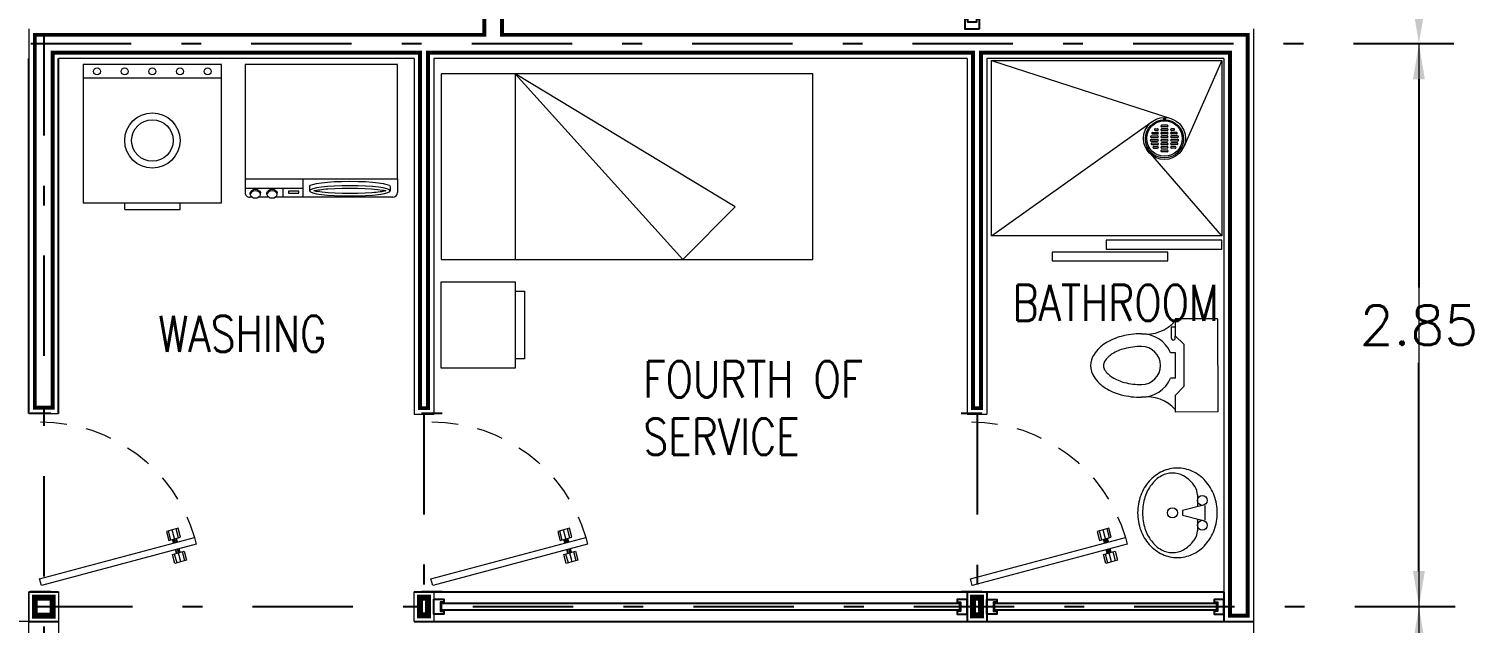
# Model space of a CAD drawing. Header units: millimetres. Extents: x 246.6 to 325.5, y -2 to 41.7.
# Drawn here: x 258.09 to 265.41, y 20.89 to 23.9 of the extents above; entities that cross this region are included whole.
import ezdxf

# ---------------------------------------------------------------- set-up
doc = ezdxf.new("R2010")
doc.units = ezdxf.units.MM
doc.header["$LTSCALE"] = 0.05
doc.header["$PDMODE"] = 35
for name, pattern in [('DASHDOT', [25.399999999999995, 12.7, -6.349999999999998, 0, -6.349999999999998]), ('DASHED', [19.049999999999997, 12.7, -6.349999999999998]), ('DASHED2', [9.524999999999995, 6.349999999999998, -3.174999999999998])]:
    doc.linetypes.add(name, pattern=pattern)
for name, color, linetype in [('Aluminio', 254, 'Continuous'), ('Cancel_1', 163, 'Continuous'), ('EJES', 1, 'DASHDOT'), ('LINEAS', 9, 'Continuous'), ('muro', 7, 'Continuous')]:
    doc.layers.add(name, color=color, linetype=linetype)
for name, color, linetype, lineweight in [('MUEBLES', 175, 'Continuous', 13), ('MUROS', 7, 'Continuous', 18), ('PUERTAS', 175, 'Continuous', 9), ('VOLADOS', 6, 'DASHED2', 15)]:
    doc.layers.add(name, color=color, linetype=linetype, lineweight=lineweight)
doc.styles.add('ATT', font='txt')
doc.styles.add('ROMANS', font='romans.shx', dxfattribs={"height": 0.2})
doc.dimstyles.get("Standard").update_dxf_attribs({"dimtxt": 0.2, "dimasz": 0.18, "dimexe": 0.18, "dimexo": 0.0625, "dimgap": 0.09, "dimtad": 0, "dimtih": 1, "dimtoh": 1, "dimzin": 0, "dimdsep": 46, "dimtxsty": 'ROMANS', "dimcen": 0.09, "dimclrd": 3, "dimclrt": 256, "dimadec": 0, "dimazin": 0, "dimtfac": 1, "dimtofl": 0, "dimtmove": 0, "dimatfit": 3, "dimfxl": 0, "dimtolj": 1, "dimtzin": 0, "dimarcsym": 0})

# ---------------------------------------------------------------- blocks, each defined once
blk = doc.blocks.new('Puerta_86 cm')
at = {"layer": 'LINEAS'}
for p, q in [((-237.9472040332324, 215.2072482401332), (-237.9472040332324, 215.1072482401332)), ((-237.0872040332325, 215.2072482401332), (-237.0872040332325, 215.1072482401332))]:
    blk.add_line(p, q, dxfattribs=at)
at = {"layer": 'PUERTAS'}
for p, q in [((-237.8020445807231, 215.8339827997744), (-237.7413406709745, 215.817717236179)), ((-237.7088207193234, 215.8090035413958), (-237.6481168095749, 215.7927379778005))]:
    blk.add_line(p, q, dxfattribs=at)
for points in [[(-237.6842994987902, 215.9005179822894), (-237.7168194504414, 215.9092316770723), (-237.9171453913508, 215.1616050875246), (-237.8846254396997, 215.1528913927418)], [(-237.7511393369734, 215.8505240136803), (-237.7944992725083, 215.8621422733907), (-237.8095898889382, 215.8058233261571), (-237.7662299534033, 215.7942050664466)], [(-237.6839314368942, 215.8325157111286), (-237.6405715013595, 215.8208974514175), (-237.6556621177901, 215.7645785041841), (-237.6990220533248, 215.7761967638951)]]:
    blk.add_lwpolyline(points, close=True, dxfattribs=at)
for points in [[(-237.7639005819974, 215.8028983988827), (-237.8072605175322, 215.8145166585937)], [(-237.7968286439136, 215.853448940954), (-237.7534687083789, 215.841830681243)], [(-237.7611997479267, 215.8129780488578), (-237.7438557737127, 215.8083307449737)], [(-237.7605009365049, 215.8155860485889), (-237.743156962291, 215.8109387447046)], [(-237.7568683538718, 215.8291430315381), (-237.7395243796579, 215.8244957276539)], [(-237.75616954245, 215.8317510312691), (-237.7388255682361, 215.8271037273849)], [(-237.7113358220615, 215.7996170501909), (-237.6939918478478, 215.7949697463068)], [(-237.7106370106398, 215.8022250499219), (-237.693293036426, 215.7975777460376)], [(-237.7070044280067, 215.8157820328711), (-237.6896604537928, 215.8111347289869)], [(-237.7063056165849, 215.8183900326021), (-237.688961642371, 215.8137427287179)], [(-237.6862608083002, 215.823822378692), (-237.6429008727655, 215.8122041189809)], [(-237.653332746384, 215.7732718366207), (-237.6966926819188, 215.7848900963316)]]:
    blk.add_lwpolyline(points, dxfattribs=at)
at = {"layer": 'PUERTAS', "linetype": 'DASHED', "ltscale": 0.2}
blk.add_arc((-237.9008854155252, 215.1572482401332), 0.77400000000002, 0, 73.75378770183711, dxfattribs=at)
blk = doc.blocks.new('15PTOI11')
for p, q in [((0, -11), (0, 11)), ((0, 11), (10, 11)), ((10, 11), (10, 7)), ((8, 5), (10, 7)), ((8, -5), (8, 5)), ((10, 3), (10, -3)), ((10, 3), (11.12613600000009, 3)), ((10, -3), (11.12613600000009, -3)), ((8, -5), (10, -7)), ((10, -6.5), (10, -7)), ((11, -9), (11, -6.5)), ((10, -11), (10, -7)), ((10, -9), (11, -9)), ((0, -11), (10, -11))]:
    blk.add_line(p, q)
for points in [[(18, -7.5, 0.063415), (22.79542699999991, -6.889336999999998, 0.076468), (26.48528099999999, -5.303301000000003, 0.107136), (29.197945, -2.662065000000011, 0.147373), (30, 0, 0.147373), (29.197945, 2.662064999999997, 0.107136), (26.48528099999999, 5.303301000000003, 0.076468), (22.79542699999991, 6.889336999999998, 0.063415), (18, 7.5, 0.063415)], [(18, -4.5, 0.063415), (22.04356299999995, -3.98508199999999, 0.076468), (24.89528499999995, -2.759306000000009, 0.107136), (26.69727399999999, -1.004766000000002, 0.147373), (27, 0, 0.147373), (26.69727399999999, 1.004766000000002, 0.107136), (24.89528499999995, 2.759306000000009, 0.076468), (22.04356299999995, 3.98508199999999, 0.063415), (18, 4.5, 0.063415)]]:
    blk.add_lwpolyline(points, format="xyb")
for centre, radius, start, end in [((16.77941199999998, 16.411765), 8.994963999999998, 221.088993, 277.798917), ((18, 0), 7.5, 90, 156.421822), ((18, 0), 4.5, 90, 270), ((18, 0), 7.5, 203.578178, 270), ((10.5, -6.5), 0.5, 0, 180), ((16.77941199999998, -16.411765), 8.994963999999998, 82.20108299999997, 138.911007)]:
    blk.add_arc(centre, radius, start, end)
at = {"style": 'ATT'}
for tag, p, flags in [('ITEM', (0, -22.5), 3), ('ROOM_NUMBER', (0, -31.5), 1)]:
    blk.add_attdef(tag, p, '', height=6, dxfattribs=dict(at, flags=flags))
blk = doc.blocks.new('WC')
at = {"xscale": 0.024, "yscale": 0.024, "zscale": 0.024}
blk.add_blockref('15PTOI11', (0, 0.264), dxfattribs=at)
blk = doc.blocks.new('15PLAV04')
for p, q in [((4, 1.25), (4, 3.635322999999998)), ((2.5, -1.5), (2.5, 1.5)), ((7, 0.5), (3, 1.5)), ((7, -0.5), (7, 0.5)), ((3, -1.5), (7, -0.5)), ((4, -3.628449000000002), (4, -1.25))]:
    blk.add_line(p, q)
blk.add_lwpolyline([(8, 9, 0.109452), (4.986152000000004, 8.332257999999996, 0.102376), (2.34314599999999, 6.363961000000002, 0.093737), (0.6223129999999629, 3.491318999999991, 0.088426), (0, 0, 0.088426), (0.6223129999999629, -3.491318999999991, 0.093737), (2.34314599999999, -6.363961000000002, 0.102376), (4.986152000000004, -8.332257999999996, 0.109452), (8, -9, 0.109452), (11.01384799999999, -8.332257999999996, 0.102376), (13.65685400000001, -6.363961000000002, 0.093737), (15.37768700000003, -3.491318999999991, 0.088426), (16, 0, 0.088426), (15.37768700000003, 3.491318999999991, 0.093737), (13.65685400000001, 6.363961000000002, 0.102376), (11.01384799999999, 8.332257999999996, 0.109452)], format="xyb", close=True)
for centre in [(3, 2.5), (9, 0), (3, -2.5)]:
    blk.add_circle(centre, 1)
for centre, radius, start, end in [((9.915842999999997, 1.787992000000001), 6.448104999999999, 118.911201, 143.1301020000003), ((9, 3.446271999999993), 4.553727999999998, 90, 118.911201), ((9, 3.446271999999993), 4.553727999999998, 61.0887989999999, 90), ((8.084157000000003, 1.787992000000001), 6.448104999999999, 36.86989799999964, 61.0887989999999), ((7, 3.635322999999998), 3, 146.09549, 180), ((11.35803499999997, 0.7063469999999941), 8.250844999999998, 143.1301020000003, 146.09549), ((6.641965000000027, 0.7063469999999941), 8.250844999999998, 17.25793900000027, 36.86989799999964), ((4.368267000000003, 0), 10.631733, 0, 17.25793900000027), ((4.368267000000003, 0), 10.631733, 342.7420609999998, 0), ((7, -3.628449000000002), 3, 180, 212.2598079999997), ((9.915842999999997, -1.787992000000001), 6.448104999999999, 212.2598079999997, 241.0887989999999), ((8.084157000000003, -1.787992000000001), 6.448104999999999, 298.9112010000001, 323.1301020000004), ((6.641965000000027, -0.7063469999999941), 8.250844999999998, 323.1301020000004, 342.7420609999998), ((9, -3.446271999999993), 4.553727999999998, 241.0887989999999, 270), ((9, -3.446271999999993), 4.553727999999998, 270, 298.9112010000001)]:
    blk.add_arc(centre, radius, start, end)
at = {"style": 'ATT'}
for tag, p, flags in [('ITEM', (0, -17.5), 3), ('ROOM_NUMBER', (0, -26.5), 1)]:
    blk.add_attdef(tag, p, '', height=6, dxfattribs=dict(at, flags=flags))
blk = doc.blocks.new('LAVADORA 2011')
at = {"layer": 'MUEBLES'}
for p, q in [((2.154028903493639, 2.197595927357916), (2.225995963044709, 2.197595927357916)), ((2.193430893823233, 2.158853899211202), (2.2168667591759, 2.158853899211202)), ((2.250995963044715, 2.17259592735791), (2.250995963044715, 1.5544648903494)), ((2.154028903493639, 1.700587239166701), (2.250995963044715, 1.700587239166701)), ((2.193430893823233, 1.736455147444779), (2.2168667591759, 1.736455147444779)), ((2.202512433269191, 1.397595927357905), (2.202512433269191, 1.700587239166701)), ((2.250995963044715, 1.597595927357893), (2.202512433269191, 1.597595927357893)), ((2.235924394675294, 1.565950776768112), (2.227313384992156, 1.565950776768112)), ((2.250995963044715, 1.524286371813296), (2.250995963044715, 1.466886612965332)), ((2.235924394675294, 1.512800485394585), (2.227313384992156, 1.512800485394585)), ((2.235924394675294, 1.478372499384043), (2.227313384992156, 1.478372499384043)), ((2.154028903493639, 1.397595927357905), (2.225995963044738, 1.397595927357905)), ((2.235924394675294, 1.425222208010517), (2.227313384992156, 1.425222208010517)), ((2.250995963044715, 1.436708094429228), (2.250995963044715, 1.42259592735791))]:
    blk.add_line(p, q, dxfattribs=at)
for points in [[(1.554028903493644, 1.397595927357905), (2.154028903493639, 1.397595927357905), (2.154028903493639, 2.197595927357916), (1.554028903493644, 2.197595927357916)], [(2.218339670817385, 1.624865731037196), (2.229347844196581, 1.624865731037196), (2.229347844196581, 1.679854679630032), (2.218339670817385, 1.679854679630032)]]:
    blk.add_lwpolyline(points, close=True, dxfattribs=at)
for centre, start, end in [((2.225995963044709, 2.17259592735791), 0, 90), ((2.225995963044738, 1.42259592735791), 270, 0)]:
    blk.add_arc(centre, 0.025, start, end, dxfattribs=at)
at = {"layer": 'MUEBLES', "extrusion": (0, 0, -1)}
for centre, major_axis, ratio, start_param, end_param in [((2.193430893823233, 1.94765452332799), (-2e-16, 0.2111993758832114), 0.1268425081129779, 3.141592653589798, 6.283185307179591), ((2.227313384992156, 1.539375631081348), (1e-16, 0.0265751456867633), 0.6889593485343607, 3.141592653589786, 6.283185307179578), ((2.235924394675294, 1.539375631081348), (-7.000000000000002e-16, 0.0265751456867634), 0.6889593485343605, 3.141592653589828, 9.424777960769413), ((2.227313384992156, 1.45179735369728), (1e-16, 0.0265751456867633), 0.6889593485343607, 3.141592653589786, 6.283185307179578), ((2.235924394675294, 1.45179735369728), (-7.000000000000002e-16, 0.0265751456867634), 0.6889593485343605, 3.141592653589828, 9.424777960769413)]:
    blk.add_ellipse(centre, major_axis=major_axis, ratio=ratio, start_param=start_param, end_param=end_param, dxfattribs=at)
blk.add_ellipse((2.2168667591759, 1.94765452332799), major_axis=(7e-16, 0.2111993758832114), ratio=0.1268425081129779, dxfattribs=at)
at = {"layer": 'MUEBLES'}
for points, knots in [([(2.2168667591759, 1.75926544398316), (2.21276953740471, 1.774302384820167), (2.208855396977043, 1.800343392225634), (2.19866604400147, 1.922278249930194), (2.202183767591805, 2.059221217384042), (2.21432919316544, 2.12567268185986), (2.215598817442696, 2.13139021413405), (2.216866759174052, 2.136043602666084)], [3.577274706953931, 3.577274706953931, 3.577274706953931, 3.577274706953931, 4.129851983600676, 4.129851983600676, 5.676500601696692, 5.676500601696692, 5.847503253732916, 5.847503253732916, 5.847503253732916, 5.847503253732916]), ([(2.216866759177747, 2.136043602666084), (2.220963980949306, 2.121006661824416), (2.224878121376946, 2.094965654413122), (2.235067474351012, 1.973030796692022), (2.231549750757579, 1.836087829235871), (2.21940432518312, 1.769636364780943), (2.218134700906546, 1.763918832511528), (2.2168667591759, 1.75926544398316)], [0.4356820534466701, 0.4356820534466701, 0.4356820534466701, 0.4356820534466701, 0.9882593301425266, 0.9882593301425266, 2.534907948286219, 2.534907948286219, 2.705910600225652, 2.705910600225652, 2.705910600225652, 2.705910600225652])]:
    blk.add_open_spline(points, degree=3, knots=knots, dxfattribs=at)
blk = doc.blocks.new('SECADORA')
at = {"layer": 'MUEBLES'}
for p, q in [((-0.3499999999999996, -0.025), (-0.3499999999999996, -0.7249999999999999)), ((0.3499999999999996, -0.025), (-0.3499999999999996, -0.025)), ((0.3499999999999996, -0.7249999999999999), (0.3499999999999996, -0.025)), ((0.3499999999999996, -0.0950000000000159), (-0.3499999999999996, -0.0950000000000159)), ((-0.3499999999999996, -0.7249999999999999), (0.3499999999999996, -0.7249999999999999)), ((-0.1399999999999917, -0.7600000000000079), (-0.1399999999999917, -0.7249999999999999)), ((0.1399999999999917, -0.7600000000000079), (0.1399999999999917, -0.7249999999999999)), ((-0.1399999999999917, -0.7600000000000079), (0.1399999999999917, -0.7600000000000079))]:
    blk.add_line(p, q, dxfattribs=at)
for centre, radius in [((-0.2799999999999843, -0.060000000000008), 0.0175), ((-0.1399999999999917, -0.060000000000008), 0.0175), ((0, -0.060000000000008), 0.0175), ((0.1400000000000316, -0.060000000000008), 0.0175), ((0.2800000000000242, -0.060000000000008), 0.0175), ((0, -0.410000000000008), 0.14), ((0, -0.410000000000008), 0.105)]:
    blk.add_circle(centre, radius, dxfattribs=at)
blk = doc.blocks.new('cama')
for p, q in [((-0.5, -0.0500000000000114), (0.5, -0.0500000000000114)), ((-0.5, -2.050000000000011), (-0.5, -0.0500000000000114)), ((0.5, -0.0500000000000114), (0.5, -2.050000000000011)), ((0.2171572875253673, -1.632842712474655), (-0.5, -0.4476646377730163)), ((-0.5, -0.4476646377730163), (0.5, -1.350000000000022)), ((-0.5, -0.4476646377730163), (0.5, -0.4476646377730163)), ((0.5, -1.350000000000022), (0.2171572875253673, -1.632842712474655)), ((0.5, -2.050000000000011), (-0.5, -2.050000000000011))]:
    blk.add_line(p, q)
blk = doc.blocks.new('*D74')
at = {"layer": 'DEFPOINTS', "color": 0, "transparency": 16777216}
for p in [(265.1312091177686, 25.23937626141585), (265.1312091177686, 23.82261668861147), (265.1312091177686, 23.82261668861147)]:
    blk.add_point(p, dxfattribs=at)
at = {"layer": 'MUROS', "color": 0, "lineweight": -2, "transparency": 16777216}
for p, q in [((265.0687091177685, 25.23937626141585), (264.9512091177685, 25.23937626141585)), ((265.0687091177685, 23.82261668861147), (264.9512091177685, 23.82261668861147))]:
    blk.add_line(p, q, dxfattribs=at)
at = {"layer": 'MUROS', "color": 3, "lineweight": -2, "transparency": 16777216}
for p, q in [((265.1312091177686, 25.05937626141585), (265.1312091177686, 24.72099647501366)), ((265.1312091177686, 24.00261668861146), (265.1312091177686, 24.34099647501366))]:
    blk.add_line(p, q, dxfattribs=at)
at = {"layer": 'MUROS', "color": 3, "transparency": 16777216}
for points in [[(265.1012091177686, 25.05937626141585), (265.1612091177685, 25.05937626141585), (265.1312091177686, 25.23937626141585)], [(265.1012091177686, 24.00261668861146), (265.1612091177685, 24.00261668861146), (265.1312091177686, 23.82261668861147)]]:
    blk.add_solid(points, dxfattribs=at)
at = {"layer": 'MUROS', "transparency": 16777216, "insert": (265.1312091177686, 24.5309964750137), "char_height": 0.2, "attachment_point": 5, "style": 'ROMANS'}
blk.add_mtext('\\A1;1.42', dxfattribs=at)
blk = doc.blocks.new('PLANTA ALTA$0$TAPA-CESPOL')
at = {"lineweight": -2}
for p, q in [((2.66235848642e-05, 4.66786117607e-05), (2.66235848642e-05, 4.07718798836e-05)), ((-5.11318769436e-05, 2.9533659383e-06), (-5.11318769435e-05, -2.9533659387e-06)), ((-3.46147540984e-05, 7.1762295081e-06), (-3.46147540983e-05, -7.1762295083e-06)), ((-3.0393442623e-05, 7.1762295081e-06), (-3.03934426229e-05, -7.1762295083e-06)), ((-2.53278688525e-05, 2.44037099906e-05), (-2.53278688525e-05, 1.81516393442e-05)), ((-2.53278688525e-05, 7.1762295081e-06), (-2.53278688524e-05, -7.1762295083e-06)), ((-2.32172131148e-05, 1.60409836065e-05), (-2.32172131148e-05, 1.60409836065e-05)), ((-2.32172131148e-05, 9.2868852458e-06), (-2.32172131148e-05, 9.2868852458e-06)), ((-2.11065573771e-05, 2.44037099906e-05), (-2.11065573771e-05, 1.81516393442e-05)), ((-2.11065573771e-05, 7.1762295081e-06), (-2.1106557377e-05, -7.1762295083e-06)), ((-1.60409836067e-05, 3.12107982102e-05), (-1.60409836066e-05, 1.81516393442e-05)), ((-1.60409836066e-05, 7.1762295081e-06), (-1.60409836065e-05, -7.1762295083e-06)), ((-1.39303278689e-05, 1.60409836065e-05), (-1.39303278689e-05, 1.60409836065e-05)), ((-1.39303278689e-05, 9.2868852458e-06), (-1.39303278689e-05, 9.2868852458e-06)), ((-1.18196721313e-05, 3.12107982102e-05), (-1.18196721312e-05, 1.81516393442e-05)), ((-1.18196721311e-05, 7.1762295082e-06), (-1.18196721311e-05, -7.1762295082e-06)), ((-6.7540983608e-06, 3.43973941899e-05), (-6.7540983607e-06, 1.81516393443e-05)), ((-6.7540983607e-06, 7.1762295082e-06), (-6.7540983606e-06, -7.1762295082e-06)), ((-4.643442623e-06, 1.60409836066e-05), (-4.643442623e-06, 1.60409836066e-05)), ((-4.643442623e-06, 9.2868852459e-06), (-4.643442623e-06, 9.2868852459e-06)), ((-2.5327868854e-06, 3.43973941899e-05), (-2.5327868853e-06, 1.81516393443e-05)), ((-2.5327868853e-06, 7.1762295082e-06), (-2.5327868852e-06, -7.1762295082e-06)), ((2.5327868851e-06, 3.49560120517e-05), (2.5327868852e-06, 1.81516393443e-05)), ((2.5327868852e-06, 7.1762295082e-06), (2.5327868853e-06, -7.1762295082e-06)), ((4.6434426229e-06, 1.60409836066e-05), (4.6434426229e-06, 1.60409836066e-05)), ((4.6434426229e-06, 9.2868852459e-06), (4.6434426229e-06, 9.2868852459e-06)), ((6.7540983605e-06, 3.49560120517e-05), (6.7540983606e-06, 1.81516393443e-05)), ((6.7540983607e-06, 7.1762295082e-06), (6.7540983607e-06, -7.1762295081e-06)), ((1.18196721311e-05, 3.30186492678e-05), (1.18196721311e-05, 1.81516393443e-05)), ((1.18196721311e-05, 7.1762295082e-06), (1.18196721312e-05, -7.1762295081e-06)), ((1.39303278688e-05, 9.286885246e-06), (1.39303278688e-05, 9.286885246e-06)), ((1.60409836065e-05, 3.30186492678e-05), (1.60409836065e-05, 1.81516393443e-05)), ((1.60409836065e-05, 7.1762295083e-06), (1.60409836066e-05, -7.1762295081e-06)), ((2.1106557377e-05, 2.80806387304e-05), (2.1106557377e-05, 1.81516393443e-05)), ((2.1106557377e-05, 7.1762295083e-06), (2.11065573771e-05, -7.1762295081e-06)), ((2.32172131147e-05, 9.286885246e-06), (2.32172131147e-05, 9.286885246e-06)), ((2.53278688524e-05, 2.80806387304e-05), (2.53278688524e-05, 1.81516393444e-05)), ((2.53278688524e-05, 7.1762295083e-06), (2.53278688525e-05, -7.1762295081e-06)), ((3.03934426229e-05, 7.1762295083e-06), (3.0393442623e-05, -7.1762295081e-06)), ((3.25040983606e-05, 9.286885246e-06), (3.25040983606e-05, 9.286885246e-06)), ((3.46147540983e-05, 7.1762295083e-06), (3.46147540984e-05, -7.1762295081e-06)), ((-3.25040983606e-05, -9.286885246e-06), (-3.25040983606e-05, -9.286885246e-06)), ((-2.53278688524e-05, -2.44037099907e-05), (-2.53278688524e-05, -1.81516393443e-05)), ((-2.32172131147e-05, -1.60409836066e-05), (-2.32172131147e-05, -1.60409836066e-05)), ((-2.1106557377e-05, -2.44037099907e-05), (-2.1106557377e-05, -1.81516393443e-05)), ((-1.60409836065e-05, -3.12107982103e-05), (-1.60409836065e-05, -1.81516393443e-05)), ((-1.39303278688e-05, -9.286885246e-06), (-1.39303278688e-05, -9.286885246e-06)), ((-1.39303278688e-05, -1.60409836066e-05), (-1.39303278688e-05, -1.60409836066e-05)), ((-1.18196721311e-05, -3.12107982102e-05), (-1.18196721311e-05, -1.81516393443e-05)), ((-6.7540983605e-06, -3.43973941899e-05), (-6.7540983606e-06, -1.81516393443e-05)), ((-4.6434426229e-06, -9.2868852459e-06), (-4.6434426229e-06, -9.2868852459e-06)), ((-4.6434426229e-06, -1.60409836066e-05), (-4.6434426229e-06, -1.60409836066e-05)), ((-2.5327868851e-06, -3.43973941899e-05), (-2.5327868852e-06, -1.81516393443e-05)), ((2.5327868854e-06, -3.49560120517e-05), (2.5327868853e-06, -1.81516393442e-05)), ((4.643442623e-06, -9.2868852458e-06), (4.643442623e-06, -9.2868852458e-06)), ((4.643442623e-06, -1.60409836065e-05), (4.643442623e-06, -1.60409836065e-05)), ((6.7540983608e-06, -3.49560120517e-05), (6.7540983607e-06, -1.81516393442e-05)), ((1.18196721313e-05, -3.30186492677e-05), (1.18196721312e-05, -1.81516393442e-05)), ((1.39303278689e-05, -9.2868852458e-06), (1.39303278689e-05, -9.2868852458e-06)), ((1.60409836067e-05, -3.30186492677e-05), (1.60409836066e-05, -1.81516393442e-05)), ((2.11065573772e-05, -2.80806387303e-05), (2.11065573771e-05, -1.81516393442e-05)), ((2.32172131148e-05, -9.2868852458e-06), (2.32172131148e-05, -9.2868852458e-06)), ((2.53278688526e-05, -2.80806387302e-05), (2.53278688525e-05, -1.81516393442e-05)), ((3.25040983607e-05, -9.2868852458e-06), (3.25040983607e-05, -9.2868852458e-06)), ((2.54358954481e-05, -4.17902176489e-05), (2.54358954482e-05, -4.7696949526e-05))]:
    blk.add_line(p, q, dxfattribs=at)
blk.add_circle((0, 0), 5.5e-05)
for centre, radius in [((0, 0), 4.650000000000001e-05), ((2.65278236316e-05, 4.37252458222e-05), 2.9549180328e-06), ((-5.12276381761e-05, -2e-16), 2.9549180328e-06), ((2.53401342156e-05, -4.47435835875e-05), 2.9549180328e-06)]:
    blk.add_circle(centre, radius, dxfattribs=at)
for centre, radius, start, end in [((2.1106557377e-06, 4.124319936e-07), 3.75696721311e-05, 289.4712206346897, 289.4712206346897), ((2.1106557377e-06, 4.124319936e-07), 3.75696721311e-05, 306.5296072299346, 306.5296072299346), ((2.1106557377e-06, 4.124319936e-07), 3.75696721311e-05, 243.1034536968756, 243.1034536968756), ((2.1106557377e-06, 4.124319936e-07), 3.75696721311e-05, 274.0960437583539, 274.0960437583539), ((2.1106557377e-06, 4.124319936e-07), 3.75696721311e-05, 259.0194245725862, 259.0194245725862), ((2.1106557377e-06, 4.124319936e-07), 3.75696721311e-05, 224.4153085973949, 224.4153085973949), ((2.1106557377e-06, -4.124319936e-07), 3.75696721311e-05, 116.8965463035257, 116.8965463035257), ((2.1106557377e-06, -4.124319936e-07), 3.75696721311e-05, 100.980575427812, 100.980575427812), ((2.1106557377e-06, -4.124319936e-07), 3.75696721311e-05, 85.90395624204943, 85.90395624204943), ((2.1106557377e-06, -4.124319936e-07), 3.75696721311e-05, 70.52877936570893, 70.52877936570893), ((2.1106557377e-06, -4.124319936e-07), 3.75696721311e-05, 53.47039277046697, 53.47039277046697), ((2.1106557377e-06, -4.124319936e-07), 3.75696721311e-05, 135.5846914030081, 135.5846914030081), ((-3.25040983607e-05, 7.1762295081e-06), 2.1106557377e-06, 90.00000000020029, 180.0000000002003), ((-3.25040983607e-05, 7.1762295081e-06), 2.1106557377e-06, 2.002986e-10, 90.00000000020029), ((-2.32172131148e-05, 2.44037099906e-05), 2.1106557377e-06, 135.5846914030081, 180.0000000002003), ((-2.32172131148e-05, 1.81516393442e-05), 2.1106557377e-06, 180.0000000002003, 270.0000000002003), ((-2.32172131147e-05, 7.1762295081e-06), 2.1106557377e-06, 90.00000000020029, 180.0000000002003), ((-2.32172131148e-05, 2.44037099906e-05), 2.1106557377e-06, 2.002986e-10, 135.5846914030081), ((-2.32172131148e-05, 1.81516393442e-05), 2.1106557377e-06, 270.0000000002003, 2.002986e-10), ((-2.32172131147e-05, 7.1762295081e-06), 2.1106557377e-06, 2.002986e-10, 90.00000000020029), ((-1.39303278689e-05, 3.12107982102e-05), 2.1106557377e-06, 116.8965463035257, 180.0000000002003), ((-1.39303278689e-05, 1.81516393442e-05), 2.1106557377e-06, 180.0000000002003, 270.0000000002003), ((-1.39303278688e-05, 7.1762295082e-06), 2.1106557377e-06, 90.00000000020029, 180.0000000002003), ((-1.39303278689e-05, 3.12107982102e-05), 2.1106557377e-06, 2.002986e-10, 116.8965463035257), ((-1.39303278689e-05, 1.81516393442e-05), 2.1106557377e-06, 270.0000000002003, 2.002986e-10), ((-1.39303278688e-05, 7.1762295082e-06), 2.1106557377e-06, 2.002986e-10, 90.00000000020029), ((-4.6434426231e-06, 3.43973941899e-05), 2.1106557377e-06, 100.980575427812, 180.0000000002003), ((-4.643442623e-06, 1.81516393443e-05), 2.1106557377e-06, 180.0000000002003, 270.0000000002003), ((-4.6434426229e-06, 7.1762295082e-06), 2.1106557377e-06, 90.00000000020029, 180.0000000002003), ((-4.6434426231e-06, 3.43973941899e-05), 2.1106557377e-06, 2.002986e-10, 100.980575427812), ((-4.643442623e-06, 1.81516393443e-05), 2.1106557377e-06, 270.0000000002003, 2.002986e-10), ((-4.6434426229e-06, 7.1762295082e-06), 2.1106557377e-06, 2.002986e-10, 90.00000000020029), ((4.6434426228e-06, 3.49560120517e-05), 2.1106557377e-06, 85.90395624204943, 180.0000000002003), ((4.6434426229e-06, 1.81516393443e-05), 2.1106557377e-06, 180.0000000002003, 270.0000000002003), ((4.6434426229e-06, 7.1762295082e-06), 2.1106557377e-06, 90.00000000020029, 180.0000000002003), ((4.6434426229e-06, 1.81516393443e-05), 2.1106557377e-06, 270.0000000002003, 2.002986e-10), ((4.6434426229e-06, 7.1762295082e-06), 2.1106557377e-06, 2.002986e-10, 90.00000000020029), ((4.6434426228e-06, 3.49560120517e-05), 2.1106557377e-06, 2.002986e-10, 85.90395624204615), ((1.39303278688e-05, 3.30186492678e-05), 2.1106557377e-06, 70.52877936570893, 180.0000000002003), ((1.39303278688e-05, 1.81516393443e-05), 2.1106557377e-06, 180.0000000002003, 270.0000000002003), ((1.39303278688e-05, 7.1762295083e-06), 2.1106557377e-06, 90.00000000020029, 180.0000000002003), ((1.39303278688e-05, 1.81516393443e-05), 2.1106557377e-06, 270.0000000002003, 2.002986e-10), ((1.39303278688e-05, 7.1762295083e-06), 2.1106557377e-06, 2.002986e-10, 90.00000000020029), ((1.39303278688e-05, 3.30186492678e-05), 2.1106557377e-06, 2.002986e-10, 70.52877936570893), ((2.32172131147e-05, 2.80806387304e-05), 2.1106557377e-06, 53.47039277046697, 180.0000000002003), ((2.32172131147e-05, 1.81516393444e-05), 2.1106557377e-06, 180.0000000002003, 270.0000000002003), ((2.32172131147e-05, 7.1762295083e-06), 2.1106557377e-06, 90.00000000020029, 180.0000000002003), ((2.32172131147e-05, 1.81516393444e-05), 2.1106557377e-06, 270.0000000002003, 2.002986e-10), ((2.32172131147e-05, 7.1762295083e-06), 2.1106557377e-06, 2.002986e-10, 90.00000000020029), ((2.32172131147e-05, 2.80806387304e-05), 2.1106557377e-06, 2.002986e-10, 53.47039277046697), ((3.25040983606e-05, 7.1762295083e-06), 2.1106557377e-06, 90.00000000020029, 180.0000000002003), ((3.25040983606e-05, 7.1762295083e-06), 2.1106557377e-06, 2.002986e-10, 90.00000000020029), ((-3.25040983606e-05, -7.1762295083e-06), 2.1106557377e-06, 180.0000000002003, 270.0000000002003), ((-3.25040983606e-05, -7.1762295083e-06), 2.1106557377e-06, 270.0000000002003, 2.002986e-10), ((-2.32172131147e-05, -7.1762295083e-06), 2.1106557377e-06, 180.0000000002003, 270.0000000002003), ((-2.32172131147e-05, -1.81516393443e-05), 2.1106557377e-06, 90.00000000020029, 180.0000000002003), ((-2.32172131147e-05, -2.44037099907e-05), 2.1106557377e-06, 180.0000000002003, 224.4153085973949), ((-2.32172131147e-05, -2.44037099907e-05), 2.1106557377e-06, 224.4153085973949, 2.002986e-10), ((-2.32172131147e-05, -7.1762295083e-06), 2.1106557377e-06, 270.0000000002003, 2.002986e-10), ((-2.32172131147e-05, -1.81516393443e-05), 2.1106557377e-06, 2.002986e-10, 90.00000000020029), ((-1.39303278688e-05, -7.1762295082e-06), 2.1106557377e-06, 180.0000000002003, 270.0000000002003), ((-1.39303278688e-05, -1.81516393443e-05), 2.1106557377e-06, 90.00000000020029, 180.0000000002003), ((-1.39303278687e-05, -3.12107982103e-05), 2.1106557377e-06, 180.0000000002003, 243.1034536968756), ((-1.39303278687e-05, -3.12107982103e-05), 2.1106557377e-06, 243.1034536968756, 2.002986e-10), ((-1.39303278688e-05, -7.1762295082e-06), 2.1106557377e-06, 270.0000000002003, 2.002986e-10), ((-1.39303278688e-05, -1.81516393443e-05), 2.1106557377e-06, 2.002986e-10, 90.00000000020029), ((-4.6434426229e-06, -7.1762295082e-06), 2.1106557377e-06, 180.0000000002003, 270.0000000002003), ((-4.6434426229e-06, -1.81516393443e-05), 2.1106557377e-06, 90.00000000020029, 180.0000000002003), ((-4.6434426228e-06, -3.43973941899e-05), 2.1106557377e-06, 180.0000000002003, 259.0194245725862), ((-4.6434426228e-06, -3.43973941899e-05), 2.1106557377e-06, 259.0194245725862, 2.002986e-10), ((-4.6434426229e-06, -7.1762295082e-06), 2.1106557377e-06, 270.0000000002003, 2.002986e-10), ((-4.6434426229e-06, -1.81516393443e-05), 2.1106557377e-06, 2.002986e-10, 90.00000000020029), ((4.6434426229e-06, -7.1762295082e-06), 2.1106557377e-06, 180.0000000002003, 270.0000000002003), ((4.643442623e-06, -1.81516393442e-05), 2.1106557377e-06, 90.00000000020029, 180.0000000002003), ((4.6434426231e-06, -3.49560120517e-05), 2.1106557377e-06, 180.0000000002003, 274.0960437583539), ((4.6434426229e-06, -7.1762295082e-06), 2.1106557377e-06, 270.0000000002003, 2.002986e-10), ((4.643442623e-06, -1.81516393442e-05), 2.1106557377e-06, 2.002986e-10, 90.00000000020029), ((4.6434426231e-06, -3.49560120517e-05), 2.1106557377e-06, 274.0960437583539, 2.002986e-10), ((1.39303278689e-05, -7.1762295081e-06), 2.1106557377e-06, 180.0000000002003, 270.0000000002003), ((1.39303278689e-05, -1.81516393442e-05), 2.1106557377e-06, 90.00000000020029, 180.0000000002003), ((1.3930327869e-05, -3.30186492677e-05), 2.1106557377e-06, 180.0000000002003, 289.4712206346897), ((1.39303278689e-05, -7.1762295081e-06), 2.1106557377e-06, 270.0000000002003, 2.002986e-10), ((1.39303278689e-05, -1.81516393442e-05), 2.1106557377e-06, 2.002986e-10, 90.00000000020029), ((1.3930327869e-05, -3.30186492677e-05), 2.1106557377e-06, 289.4712206346897, 2.002986e-10), ((2.32172131148e-05, -7.1762295081e-06), 2.1106557377e-06, 180.0000000002003, 270.0000000002003), ((2.32172131148e-05, -1.81516393442e-05), 2.1106557377e-06, 90.00000000020029, 180.0000000002003), ((2.32172131149e-05, -2.80806387303e-05), 2.1106557377e-06, 180.0000000002003, 306.5296072299346), ((2.32172131148e-05, -7.1762295081e-06), 2.1106557377e-06, 270.0000000002003, 2.002986e-10), ((2.32172131148e-05, -1.81516393442e-05), 2.1106557377e-06, 2.002986e-10, 90.00000000020029), ((2.32172131149e-05, -2.80806387303e-05), 2.1106557377e-06, 306.5296072299346, 2.002986e-10), ((3.25040983607e-05, -7.1762295081e-06), 2.1106557377e-06, 180.0000000002003, 270.0000000002003), ((3.25040983607e-05, -7.1762295081e-06), 2.1106557377e-06, 270.0000000002003, 2.002986e-10)]:
    blk.add_arc(centre, radius, start, end, dxfattribs=at)
blk = doc.blocks.new('coladera de regadera 15cm')
at = {"layer": 'MUEBLES'}
blk.add_circle((1.998909572655676, 2.000041835191172), 0.065, dxfattribs=at)
at = {"layer": 'MUEBLES', "xscale": 1300, "yscale": 1300, "zscale": 1300, "rotation": 180}
blk.add_blockref('PLANTA ALTA$0$TAPA-CESPOL', (2.000342134863561, 1.999860549362776), dxfattribs=at)
blk = doc.blocks.new('*D171')
at = {"layer": 'DEFPOINTS', "color": 0, "ltscale": 0.5, "transparency": 16777216}
for p in [(265.1312091177686, 23.82261668861147), (265.1312091177686, 20.97261668861063), (265.1312091177686, 20.97261668861063)]:
    blk.add_point(p, dxfattribs=at)
at = {"layer": 'MUROS', "color": 0, "lineweight": -2, "ltscale": 0.5, "transparency": 16777216}
for p, q in [((265.0687091177686, 23.82261668861147), (264.9512091177686, 23.82261668861147)), ((265.0687091177686, 20.97261668861063), (264.9512091177686, 20.97261668861063))]:
    blk.add_line(p, q, dxfattribs=at)
at = {"layer": 'MUROS', "color": 3, "lineweight": -2, "ltscale": 0.5, "transparency": 16777216}
for p, q in [((265.1312091177686, 23.64261668861147), (265.1312091177686, 22.58761668861105)), ((265.1312091177686, 21.15261668861063), (265.1312091177686, 22.20761668861105))]:
    blk.add_line(p, q, dxfattribs=at)
at = {"layer": 'MUROS', "color": 3, "ltscale": 0.5, "transparency": 16777216}
for points in [[(265.1012091177686, 23.64261668861147), (265.1612091177686, 23.64261668861147), (265.1312091177686, 23.82261668861147)], [(265.1012091177686, 21.15261668861063), (265.1612091177686, 21.15261668861063), (265.1312091177686, 20.97261668861063)]]:
    blk.add_solid(points, dxfattribs=at)
at = {"layer": 'MUROS', "ltscale": 0.5, "transparency": 16777216, "insert": (265.1312091177686, 22.39761668861109), "char_height": 0.2, "attachment_point": 5, "style": 'ROMANS'}
blk.add_mtext('\\A1;2.85', dxfattribs=at)
blk = doc.blocks.new('*D172')
at = {"layer": 'DEFPOINTS', "color": 0, "ltscale": 0.5, "transparency": 16777216}
for p in [(265.1312091177686, 20.97261668861063), (265.1312091177686, 19.22261668861063), (265.1312091177686, 19.22261668861063)]:
    blk.add_point(p, dxfattribs=at)
at = {"layer": 'MUROS', "color": 0, "lineweight": -2, "ltscale": 0.5, "transparency": 16777216}
for p, q in [((265.0687091177686, 20.97261668861063), (264.9512091177686, 20.97261668861063)), ((265.0687091177686, 19.22261668861063), (264.9512091177686, 19.22261668861063))]:
    blk.add_line(p, q, dxfattribs=at)
at = {"layer": 'MUROS', "color": 3, "lineweight": -2, "ltscale": 0.5, "transparency": 16777216}
for p, q in [((265.1312091177686, 20.79261668861063), (265.1312091177686, 20.28761668861063)), ((265.1312091177686, 19.40261668861063), (265.1312091177686, 19.90761668861063))]:
    blk.add_line(p, q, dxfattribs=at)
at = {"layer": 'MUROS', "color": 3, "ltscale": 0.5, "transparency": 16777216}
for points in [[(265.1012091177686, 20.79261668861063), (265.1612091177686, 20.79261668861063), (265.1312091177686, 20.97261668861063)], [(265.1012091177686, 19.40261668861063), (265.1612091177686, 19.40261668861063), (265.1312091177686, 19.22261668861063)]]:
    blk.add_solid(points, dxfattribs=at)
at = {"layer": 'MUROS', "ltscale": 0.5, "transparency": 16777216, "insert": (265.1312091177686, 20.09761668861067), "char_height": 0.2, "attachment_point": 5, "style": 'ROMANS'}
blk.add_mtext('\\A1;1.75', dxfattribs=at)

msp = doc.modelspace()

# ---------------------------------------------------------------- linework, layer by layer
at = {"layer": 'Aluminio'}
for points in [[(262.9070765906423, 23.89761668861143), (262.9070765906423, 23.9475504330945), (262.8920765906423, 23.9475504330945), (262.8920765906423, 23.9308262059616), (262.8470765906422, 23.9308262059616), (262.8470765906422, 23.9475504330945), (262.8320765906423, 23.9475504330945), (262.8320765906423, 23.89761668861146)], [(260.1440765906422, 21.01011668860913), (260.1940103351253, 21.01011668860913), (260.1940103351253, 20.99511668860911), (260.1772861079924, 20.99511668860911), (260.1772861079924, 20.95011668860912), (260.1940103351253, 20.95011668860912), (260.1940103351253, 20.93511668860914), (260.1440765906422, 20.93511668860914)], [(262.8440765906419, 21.00961668860811), (262.7941428461588, 21.00961668860811), (262.7941428461588, 20.9946166886081), (262.8108670732917, 20.9946166886081), (262.8108670732917, 20.94961668860811), (262.7941428461588, 20.94961668860811), (262.7941428461588, 20.93461668860812), (262.8440765906419, 20.93461668860812)], [(262.9440765906422, 21.0096166886066), (262.9940103351253, 21.0096166886066), (262.9940103351253, 20.99461668860658), (262.9772861079924, 20.99461668860658), (262.9772861079924, 20.94961668860659), (262.9940103351253, 20.94961668860659), (262.9940103351253, 20.93461668860661), (262.9440765906422, 20.93461668860661)], [(264.1440765906423, 21.00961668860762), (264.0941428461592, 21.00961668860762), (264.0941428461592, 20.9946166886076), (264.1108670732921, 20.9946166886076), (264.1108670732921, 20.94961668860761), (264.0941428461592, 20.94961668860761), (264.0941428461592, 20.93461668860763), (264.1440765906423, 20.93461668860763)]]:
    msp.add_lwpolyline(points, close=True, dxfattribs=at)
at = {"layer": 'Cancel_1'}
for p, q in [((262.8440765906419, 21.046616688612), (262.8440765906419, 20.897616688612)), ((262.8440765906418, 21.04561668861273), (262.8440765906418, 20.89661668861273)), ((262.9440765906418, 21.04711668861196), (262.9440765906418, 20.89811668861196)), ((262.9440765906421, 21.04561668861121), (262.9440765906421, 20.89661668861122)), ((264.1440765906423, 21.04661668860762), (264.1440765906423, 20.89761668860762))]:
    msp.add_line(p, q, dxfattribs=at)
for points in [[(260.1822861079924, 20.99011668860912), (262.8058670732917, 20.9896166886081), (262.8058670732917, 20.9546166886081), (260.1822861079924, 20.95511668860912)], [(262.9822861079924, 20.98961668860658), (264.1058670732921, 20.98961668860761), (264.1058670732921, 20.95461668860761), (262.9822861079924, 20.95461668860659)]]:
    msp.add_lwpolyline(points, close=True, dxfattribs=at)
at = {"layer": 'EJES', "ltscale": 0.8}
for p, q in [((258.1690765906422, 24.9818673884038), (258.1690765906422, 17.15811379015938)), ((265.3081246938514, 23.82261668861147), (253.1380828311294, 23.82261668861147)), ((260.0940765906423, 21.94761668861136), (260.0940765906423, 17.2590695438378)), ((262.8940765906421, 21.94661668861598), (262.8940765906421, 17.29791280911102)), ((265.3142005500786, 20.97261668861064), (254.1690765906413, 20.97261668861019))]:
    msp.add_line(p, q, dxfattribs=at)
at = {"layer": 'MUEBLES'}
for p, q in [((262.9665242684946, 23.73761668861124), (263.8757230810532, 23.44399528318833)), ((264.1327805797132, 23.73761668861124), (263.9403742430735, 23.30003020428179)), ((262.9665242684946, 22.84926992131813), (263.7813874222868, 23.42943157831367)), ((264.134076590642, 22.84926992131813), (263.7522418676402, 23.29010052688183))]:
    msp.add_line(p, q, dxfattribs=at)
for points in [[(264.134076590642, 22.84926992131813), (262.9665242684946, 22.84926992131813), (262.9665242684946, 23.73761668861124), (264.134076590642, 23.73761668861124), (264.134076590642, 22.84926992131813)], [(260.5557494812085, 22.57033686880255), (260.6027744812085, 22.57033686880255), (260.6027744812085, 22.2269395395114), (260.5557494812085, 22.2269395395114)]]:
    msp.add_lwpolyline(points, dxfattribs=at)
for points in [[(264.134076590642, 22.82722291649788), (263.5482870322335, 22.82722291649788), (263.5482870322335, 22.78254625256272), (264.134076590642, 22.78254625256272)], [(263.8606539183274, 22.76805873141842), (263.2748643599189, 22.76805873141842), (263.2748643599189, 22.72338206748327), (263.8606539183274, 22.72338206748327)], [(260.181745889383, 22.61736186880254), (260.5557494812085, 22.61736186880254), (260.5557494812085, 22.17991453951141), (260.181745889383, 22.17991453951141)]]:
    msp.add_lwpolyline(points, close=True, dxfattribs=at)
at = {"layer": 'muro'}
for p, q in [((258.0940765906424, 21.94974147528967), (258.0940765906424, 23.74761668861146)), ((258.2440765906421, 21.94974147528967), (258.2440765906421, 23.74761668861146)), ((258.0940765906421, 21.04761668861189), (258.2440765906421, 21.04761668861137)), ((260.0440765906423, 21.04761668860981), (264.1440765906423, 21.04761668860626)), ((258.0940765906421, 20.89761668861006), (258.2440765906421, 20.89761668860985)), ((260.0440765906423, 20.89761668860917), (264.2940765906423, 20.89761668860756))]:
    msp.add_line(p, q, dxfattribs=at)
at = {"layer": 'MUROS'}
for p, q in [((258.0940765906424, 23.89761668861144), (258.0940765906424, 23.74761668861146)), ((264.2940765906423, 23.89761668861146), (264.2940765906423, 20.89761668860756)), ((258.0940765906424, 23.74761668861146), (258.0940765906424, 23.74761668861145)), ((260.0440765906423, 23.74761668861146), (258.2440765906421, 23.74761668861145)), ((260.0440765906423, 23.74761668861146), (260.0440765906423, 21.94761668861136)), ((260.1440765906423, 23.74761668861146), (260.1440765906423, 21.94761668861137)), ((262.8440765906423, 23.74761668861146), (260.1440765906423, 23.74761668861146)), ((262.8440765906423, 23.74761668861146), (262.8440765906423, 21.94761668861136)), ((262.9440765906423, 23.74761668861146), (262.9440765906423, 21.94761668861136)), ((264.1440765906423, 23.74761668861146), (262.9440765906423, 23.74761668861146)), ((264.1440765906423, 23.74761668861146), (264.1440765906423, 20.89761668860762)), ((258.0940765906424, 21.94974147528967), (258.2440765906421, 21.94974147528967)), ((260.0440765906423, 21.94761668861136), (260.1440765906423, 21.94761668861136)), ((262.8440765906423, 21.94761668861136), (262.9440765906423, 21.94761668861136)), ((258.0940765906421, 21.04761668861189), (258.0940765906421, 20.89761668861006)), ((262.8440765906419, 21.04761668861128), (262.8440765906419, 20.897616688612)), ((262.8440765906419, 21.046616688612), (262.8440765906418, 20.89661668861273)), ((262.9440765906418, 21.04761668861255), (262.9440765906418, 20.89761668861196)), ((262.9440765906419, 21.0476166886073), (262.9440765906418, 20.89811668861343)), ((262.9440765906417, 21.04761668861196), (262.9440765906418, 20.89761668861196)), ((262.9440765906422, 21.04661668861191), (262.9440765906422, 20.89661668861269)), ((262.9440765906421, 20.89661668861122), (262.9440765906419, 21.04661668861122)), ((262.944076590642, 21.04611668861121), (262.9440765906422, 20.89611668861122)), ((258.0940765906422, 20.89761668860912), (254.3940765906417, 20.89761668860917))]:
    msp.add_line(p, q, dxfattribs=at)
at = {"layer": 'MUROS', "ltscale": 0.5}
msp.add_line((265.1312091177686, 23.82261668861147), (265.1312091177686, 19.11494373049754), dxfattribs=at)
at = {"layer": 'MUROS', "const_width": 0.02}
msp.add_lwpolyline([(260.4890765906416, 25.26761668861146), (260.4890765906415, 23.86761668861145), (264.2640765906423, 23.86761668861145), (264.2640765906411, 20.92761668860758), (264.1740765906423, 20.92761668860761), (264.1740765906423, 23.77761668861146), (262.9140765906423, 23.77761668861146), (262.9140765906423, 21.97761668861136), (262.8740765906423, 21.97761668861136), (262.8740765906423, 23.77761668861146), (260.1140765906423, 23.77761668861146), (260.1140765906423, 21.97761668861136), (260.0740765906423, 21.97761668861136), (260.0740765906423, 23.77761668861146), (258.2140765906421, 23.77761668861146), (258.2140765906421, 21.97974147528967), (258.1240765906424, 21.97974147528967), (258.1240765906424, 23.77761668861146), (258.1240765906424, 23.77761668861147), (258.1240765906424, 23.86761668861144), (260.3990765906415, 23.86761668861144), (260.3990765906415, 25.17761668861146)], dxfattribs=at)
at = {"layer": 'MUROS'}
for points in [[(258.0940765906421, 21.04761668861189), (258.2440765906421, 21.04761668861195), (258.2440765906421, 20.89761668860917), (258.0940765906421, 20.89761668860912)], [(260.0440765906423, 21.04761668860972), (260.1440765906423, 21.04761668860972), (260.1440765906423, 20.89761668860913), (260.0440765906423, 20.89761668860913)], [(262.8440765906419, 21.04761668861419), (262.9440765906418, 21.04761668861419), (262.9440765906418, 20.89811668861343), (262.8440765906419, 20.89811668861343)], [(258.2440765906421, 20.89761668860917), (258.2440765906421, 19.2226166886105), (258.0940765906421, 19.2226166886105), (258.0940765906423, 20.89761668860917)]]:
    msp.add_lwpolyline(points, close=True, dxfattribs=at)
at = {"layer": 'MUROS', "const_width": 0.03}
for points in [[(258.1240765906422, 21.01761668861189), (258.2140765906421, 21.01761668861195), (258.2140765906421, 20.92761668860918), (258.1240765906422, 20.92761668860912)], [(260.0740765906423, 21.01761668860972), (260.1140765906423, 21.01761668860972), (260.1140765906423, 20.92811668860896), (260.0740765906423, 20.92811668860896)], [(262.8740765906418, 21.01761668861419), (262.9140765906419, 21.01761668861419), (262.9140765906419, 20.92811668861343), (262.8740765906418, 20.92811668861343)]]:
    msp.add_lwpolyline(points, close=True, dxfattribs=at)
at = {"layer": 'VOLADOS', "ltscale": 0.7}
msp.add_line((264.2940765906423, 20.89761668860756), (264.2940765906423, 20.14761668861086), dxfattribs=at)

# ---------------------------------------------------------------- block references
at = {"xscale": -1.048982310090994, "yscale": 1.048982310090994, "zscale": 1.048982310090994, "rotation": 270}
for p in [(32.45678826361345, 270.650024455085), (34.43784716570903, 270.6500244550855), (37.16925562562923, 270.6500244550855)]:
    msp.add_blockref('Puerta_86 cm', p, dxfattribs=at)
at = {"layer": 'MUEBLES'}
for name, p, xscale, yscale, zscale, rotation in [('cama', (260.134720889383, 23.20038865210406), -0.9405, 0.9405, 0.9405, 90.00000000000006), ('WC', (264.1119822700868, 22.43028022314929), 0.8934749999999988, 0.8934749999999988, 0.8934749999999988, 180.1475672151304), ('15PLAV04', (264.110165971073, 21.44761668861037), 0.02519380893676666, 0.02519380893676666, 0.02519380893676666, 180)]:
    msp.add_blockref(name, p, dxfattribs=dict(at, xscale=xscale, yscale=yscale, zscale=zscale, rotation=rotation))
at = {"layer": 'MUROS'}
msp.add_blockref('SECADORA', (258.719212855035, 23.74261668861146), dxfattribs=at)
for name, p, xscale, yscale, zscale, rotation in [('LAVADORA 2011', (257.839329288241, 25.21756538626353), 0.9652, 0.9652, 0.9652, 270), ('coladera de regadera 15cm', (266.8167374430933, 20.36842012028749), 1.486947328327153, 1.486947328327153, 1.486947328327153, 89.99999999999997)]:
    msp.add_blockref(name, p, dxfattribs=dict(at, xscale=xscale, yscale=yscale, zscale=zscale, rotation=rotation))

# ---------------------------------------------------------------- texts
at = {"layer": 'MUROS', "style": 'ROMANS', "width": 0.8}
for s, p in [('BATHROOM', (263.0741510848729, 22.41906113274318)), ('WASHING', (258.7499404440293, 22.26211953737012)), ('FOURTH OF', (261.2045118557118, 22.03214226855374)), ('SERVICE', (261.2045118557118, 21.74103865232043))]:
    msp.add_text(s, height=0.1834249198257234, dxfattribs=at).set_placement(p)

# ---------------------------------------------------------------- dimensions: what is measured, and where the dimension line sits
at = {"layer": 'MUROS'}
dim = msp.add_linear_dim(base=(265.1312091177686, 23.82261668861147), p1=(265.1312091177686, 25.23937626141585), p2=(265.1312091177686, 23.82261668861147), angle=90, dimstyle='Standard', dxfattribs=at)
dim.commit()
dim.dimension.update_dxf_attribs({"geometry": '*D74', "text_midpoint": (265.1312091177686, 24.5309964750137)})
at = {"layer": 'MUROS', "ltscale": 0.5}
for base, p1, p2, picture, middle in [((265.1312091177686, 20.97261668861063), (265.1312091177686, 23.82261668861147), (265.1312091177686, 20.97261668861063), '*D171', (265.1312091177686, 22.39761668861109)), ((265.1312091177686, 19.22261668861063), (265.1312091177686, 20.97261668861063), (265.1312091177686, 19.22261668861063), '*D172', (265.1312091177686, 20.09761668861067))]:
    dim = msp.add_linear_dim(base=base, p1=p1, p2=p2, angle=90, dimstyle='Standard', override={"dimtfillclr": 3}, dxfattribs=at)
    dim.commit()
    dim.dimension.update_dxf_attribs({"geometry": picture, "text_midpoint": middle})

doc.saveas('drawing.dxf')
